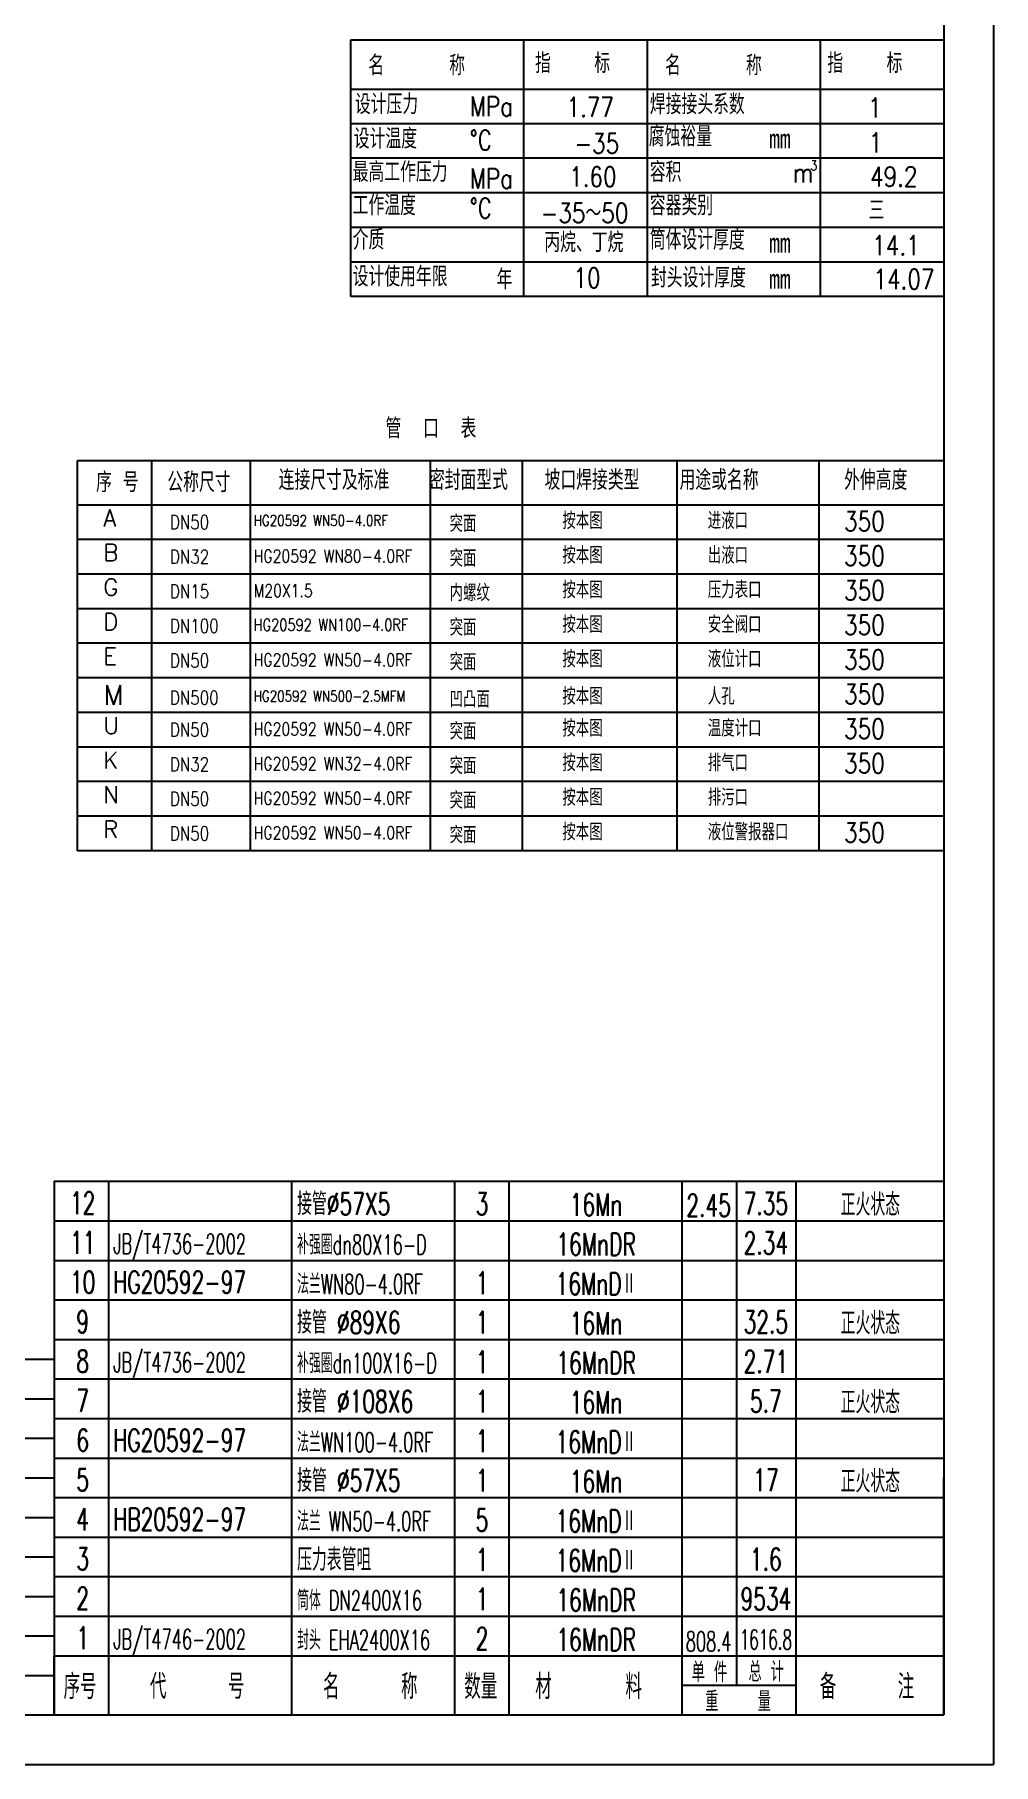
# Model space of a CAD drawing. Header units: millimetres. Extents: x -625 to 20400, y -250 to 14600.
# Drawn here: x 15551 to 20400, y -250 to 8502 of the extents above; entities that cross this region are included whole.
import ezdxf
from ezdxf.enums import TextEntityAlignment as Align

# ---------------------------------------------------------------- set-up
doc = ezdxf.new("R2010")
doc.units = ezdxf.units.MM
doc.header["$LTSCALE"] = 250
for name, color, linetype in [('1轮廓实线层', 7, 'Continuous'), ('2细线层', 4, 'Continuous'), ('6文字层', 3, 'Continuous'), ('7标注层', 4, 'Continuous'), ('LAYER1', 7, 'Continuous'), ('LAYER2', 7, 'Continuous'), ('THK', 7, 'Continuous'), ('图框层', 7, 'Continuous')]:
    doc.layers.add(name, color=color, linetype=linetype)
doc.styles.add('PC_TEXTSTYLE', font='romans.shx', dxfattribs={"width": 0.8, "bigfont": 'hzfs.shx'})
doc.styles.add('PC_TEXTSTYLE1', font='romans.shx', dxfattribs={"bigfont": 'hzfs.shx'})
doc.styles.add('TH_GBDIM', font='romans.shx', dxfattribs={"width": 0.8, "bigfont": 'gbcbig.shx'})

# ---------------------------------------------------------------- blocks, each defined once
blk = doc.blocks.new('PC_MXBTITLERECORD')
at = {"layer": '1轮廓实线层'}
for p, q in [((-180, 0), (-180, 12)), ((0, 0), (0, 12))]:
    blk.add_line(p, q, dxfattribs=at)
at = {"layer": '2细线层'}
for p, q in [((-169, 12), (-169, 0)), ((-132, 12), (-132, 0)), ((-99, 12), (-99, 0)), ((-88, 12), (-88, 0)), ((-53, 12), (-53, 0)), ((-42, 12), (-42, 6)), ((-30, 12), (-30, 0)), ((-30, 6), (-53, 6))]:
    blk.add_line(p, q, dxfattribs=at)
at = {"layer": '6文字层', "style": 'PC_TEXTSTYLE', "width": 0.667}
for s, height, p in [('单 件', 4, (-47.45, 8.84)), ('总 计', 4, (-35.96, 8.94)), ('序号', 5, (-174.77, 6)), ('代     号', 5, (-151.09, 6)), ('名     称', 5, (-116.06, 6)), ('数量', 5, (-93.71, 6)), ('材      料', 5, (-71.89, 6)), ('备     注', 5, (-15.57, 6)), ('重    量', 4, (-41.65, 2.94))]:
    blk.add_text(s, height=height, dxfattribs=at).set_placement(p, align=Align.MIDDLE)
blk = doc.blocks.new('PC_MXB_BLOCK')
at = {"layer": '1轮廓实线层'}
for p, q in [((-180, 8), (-180, 0)), ((0, 8), (0, 0))]:
    blk.add_line(p, q, dxfattribs=at)
at = {"layer": '2细线层'}
for p, q in [((-180, 8), (0, 8)), ((-169, 8), (-169, 0)), ((-132, 8), (-132, 0)), ((-99, 8), (-99, 0)), ((-88, 8), (-88, 0)), ((-53, 8), (-53, 0)), ((-42, 8), (-42, 0)), ((-30, 8), (-30, 0)), ((-180, 0), (0, 0))]:
    blk.add_line(p, q, dxfattribs=at)
at = {"layer": '6文字层', "style": 'PC_TEXTSTYLE'}
for tag, width, p, p2 in [('序号', 0.769182, (-178.38, 1.35), (-170.09, 1.35)), ('代号', 3.14773, (-168.05, 1.35), (-134.11, 1.35)), ('名称', 2.802424, (-130.87, 1.2), (-100.28, 1.2)), ('数量', 0.817449, (-97.88, 1.2), (-89, 1.2)), ('材料', 2.943328, (-86.43, 1.01), (-54.3, 1.01)), ('单重', 0.854038, (-52.21, 0.89), (-43, 0.89)), ('总重', 0.958888, (-41.2, 1.27), (-30.86, 1.27)), ('备注', 2.494074, (-28.61, 1.02), (-1.16, 1.02))]:
    blk.add_attdef(tag, text='', height=4.5, dxfattribs=dict(at, width=width)).set_placement(p, p2, align=Align.FIT)

msp = doc.modelspace()

# ---------------------------------------------------------------- linework, layer by layer
for p, q in [((15650, 1200), (15650, 0)), ((20150, 0), (20150, 1200)), ((15650, 0), (20150, 0))]:
    msp.add_line(p, q)
at = {"layer": '1轮廓实线层'}
for p in [(20150, 14350), (0, 0), (15650, 0)]:
    msp.add_line(p, (20150, 0), dxfattribs=at)
at = {"layer": '2细线层'}
for p in [(20400, 14600), (-625, -250)]:
    msp.add_line(p, (20400, -250), dxfattribs=at)
at = {"layer": '7标注层'}
for p, q in [((18025, 7175.9), (18025, 8475.9)), ((18650, 7175.9), (18650, 8475.9)), ((19525, 7175.9), (19525, 8475.9)), ((17150, 8225.9), (20150, 8225.9)), ((20150, 8050.9), (17150, 8050.9)), ((20150, 7875.9), (17150, 7875.9)), ((20150, 7700.9), (17150, 7700.9)), ((20150, 7525.9), (17150, 7525.9)), ((20150, 7350.9), (17150, 7350.9))]:
    msp.add_line(p, q, dxfattribs=at)
at = {"layer": 'LAYER1'}
for p, q in [((20150, 7175.9), (17150, 7175.9)), ((20150, 5947.1), (15767.8, 5947.1)), ((20150, 5772.1), (15767.8, 5772.1)), ((20150, 5597.1), (15767.8, 5597.1)), ((20150, 5422.1), (15767.8, 5422.1)), ((20150, 5247.1), (15767.8, 5247.1)), ((20150, 5072.1), (15767.8, 5072.1)), ((20150, 4897.1), (15767.8, 4897.1)), ((20150, 4722.1), (15767.8, 4722.1)), ((20150, 4547.1), (15767.8, 4547.1)), ((20150, 4372.1), (15767.8, 4372.1))]:
    msp.add_line(p, q, dxfattribs=at)
at = {"layer": 'LAYER2'}
for p, q in [((17150, 7175.9), (17150, 8475.9)), ((17150, 8475.9), (20150, 8475.9)), ((17150, 8050.9), (17150, 8225.9)), ((15767.8, 6347.1), (20150, 6347.1)), ((15767.8, 4372.1), (15767.8, 6347.1)), ((16142.8, 4372.1), (16142.8, 6347.1)), ((16642.8, 4372.1), (16642.8, 6347.1)), ((17552.7, 4372.1), (17552.7, 6347.1)), ((18017.8, 4372.1), (18017.8, 6347.1)), ((18801, 4372.1), (18801, 6347.1)), ((15767.8, 5947.1), (15767.8, 6122.1)), ((15767.8, 6122.1), (20150, 6122.1))]:
    msp.add_line(p, q, dxfattribs=at)
at = {"layer": 'THK'}
for p, q in [((20150, 6407.3), (20150, 4009)), ((19517.8, 6347.1), (19517.8, 4372.1))]:
    msp.add_line(p, q, dxfattribs=at)

# ---------------------------------------------------------------- block references
at = {"layer": '图框层'}
ref = msp.add_blockref('PC_MXB_BLOCK', (20150, 2500), dxfattribs=dict(at, xscale=25, yscale=25, zscale=25))
ref.add_attrib('材料', '16Mn', dxfattribs={"layer": '6文字层', "height": 112.5, "style": 'PC_TEXTSTYLE', "width": 0.667}).set_placement((18390.8, 2525.3), align=Align.CENTER)
ref.add_attrib('序号', '12', dxfattribs={"layer": '6文字层', "height": 112.5, "style": 'PC_TEXTSTYLE', "width": 0.667}).set_placement((15794.1, 2533.7), align=Align.CENTER)
ref.add_attrib('名称', '接管%%C57X5', (16878.3, 2529.9), dxfattribs={"layer": '6文字层', "height": 112.5, "style": 'PC_TEXTSTYLE', "width": 0.667})
ref.add_attrib('数量', '3', dxfattribs={"layer": '6文字层', "height": 112.5, "style": 'PC_TEXTSTYLE', "width": 0.667}).set_placement((17814, 2529.9), align=Align.CENTER)
ref.add_attrib('备注', '正火状态', dxfattribs={"layer": '6文字层', "height": 112.5, "style": 'PC_TEXTSTYLE', "width": 0.667}).set_placement((19777.9, 2525.6), align=Align.CENTER)
ref.add_attrib('单重', '2.45', dxfattribs={"layer": '6文字层', "height": 112.5, "style": 'PC_TEXTSTYLE', "width": 0.667}).set_placement((18959.9, 2522.2), align=Align.CENTER)
ref.add_attrib('总重', '7.35', dxfattribs={"layer": '6文字层', "height": 112.5, "style": 'PC_TEXTSTYLE', "width": 0.667}).set_placement((19249.4, 2531.6), align=Align.CENTER)
ref = msp.add_blockref('PC_MXB_BLOCK', (20150, 2300), dxfattribs=dict(at, xscale=25, yscale=25, zscale=25))
ref.add_attrib('材料', '16MnDR', dxfattribs={"layer": '6文字层', "height": 112.5, "style": 'PC_TEXTSTYLE', "width": 0.667}).set_placement((18390.8, 2325.3), align=Align.CENTER)
ref.add_attrib('代号', 'JB/T4736-2002', (15948.8, 2333.7), dxfattribs={"layer": '6文字层', "height": 100, "style": 'PC_TEXTSTYLE', "width": 0.6})
ref.add_attrib('序号', '11', dxfattribs={"layer": '6文字层', "height": 112.5, "style": 'PC_TEXTSTYLE', "width": 0.667}).set_placement((15794.1, 2333.7), align=Align.CENTER)
ref.add_attrib('名称', '补强圈dn80X16-D', (16878.3, 2329.9), dxfattribs={"layer": '6文字层', "height": 100, "style": 'PC_TEXTSTYLE', "width": 0.6})
ref.add_attrib('总重', '2.34', dxfattribs={"layer": '6文字层', "height": 112.5, "style": 'PC_TEXTSTYLE', "width": 0.667}).set_placement((19249.4, 2331.6), align=Align.CENTER)
ref = msp.add_blockref('PC_MXB_BLOCK', (20150, 2100), dxfattribs=dict(at, xscale=25, yscale=25, zscale=25))
ref.add_attrib('材料', '16MnDⅡ', dxfattribs={"layer": '6文字层', "height": 112.5, "style": 'PC_TEXTSTYLE', "width": 0.667}).set_placement((18390.8, 2125.3), align=Align.CENTER)
ref.add_attrib('代号', 'HG20592-97', (15948.8, 2133.7), dxfattribs={"layer": '6文字层', "height": 112.5, "style": 'PC_TEXTSTYLE', "width": 0.667})
ref.add_attrib('序号', '10', dxfattribs={"layer": '6文字层', "height": 112.5, "style": 'PC_TEXTSTYLE', "width": 0.667}).set_placement((15794.1, 2133.7), align=Align.CENTER)
ref.add_attrib('名称', '法兰WN80-4.0RF', (16878.3, 2129.9), dxfattribs={"layer": '6文字层', "height": 100, "style": 'PC_TEXTSTYLE', "width": 0.6})
ref.add_attrib('数量', '1', dxfattribs={"layer": '6文字层', "height": 112.5, "style": 'PC_TEXTSTYLE', "width": 0.667}).set_placement((17814, 2129.9), align=Align.CENTER)
ref = msp.add_blockref('PC_MXB_BLOCK', (20150, 1900), dxfattribs=dict(at, xscale=25, yscale=25, zscale=25))
ref.add_attrib('材料', '16Mn', dxfattribs={"layer": '6文字层', "height": 112.5, "style": 'PC_TEXTSTYLE', "width": 0.667}).set_placement((18390.8, 1925.3), align=Align.CENTER)
ref.add_attrib('序号', '9', dxfattribs={"layer": '6文字层', "height": 112.5, "style": 'PC_TEXTSTYLE', "width": 0.667}).set_placement((15794.1, 1933.7), align=Align.CENTER)
ref.add_attrib('名称', '接管 %%C89X6', (16878.3, 1929.9), dxfattribs={"layer": '6文字层', "height": 112.5, "style": 'PC_TEXTSTYLE', "width": 0.667})
ref.add_attrib('数量', '1', dxfattribs={"layer": '6文字层', "height": 112.5, "style": 'PC_TEXTSTYLE', "width": 0.667}).set_placement((17814, 1929.9), align=Align.CENTER)
ref.add_attrib('备注', '正火状态', dxfattribs={"layer": '6文字层', "height": 112.5, "style": 'PC_TEXTSTYLE', "width": 0.667}).set_placement((19777.9, 1925.6), align=Align.CENTER)
ref.add_attrib('总重', '32.5', dxfattribs={"layer": '6文字层', "height": 112.5, "style": 'PC_TEXTSTYLE', "width": 0.667}).set_placement((19249.4, 1931.6), align=Align.CENTER)
ref = msp.add_blockref('PC_MXB_BLOCK', (20150, 1700), dxfattribs=dict(at, xscale=25, yscale=25, zscale=25))
ref.add_attrib('材料', '16MnDR', dxfattribs={"layer": '6文字层', "height": 112.5, "style": 'PC_TEXTSTYLE', "width": 0.667}).set_placement((18390.8, 1725.3), align=Align.CENTER)
ref.add_attrib('代号', 'JB/T4736-2002', (15948.8, 1733.7), dxfattribs={"layer": '6文字层', "height": 100, "style": 'PC_TEXTSTYLE', "width": 0.6})
ref.add_attrib('序号', '8', dxfattribs={"layer": '6文字层', "height": 112.5, "style": 'PC_TEXTSTYLE', "width": 0.667}).set_placement((15794.1, 1733.7), align=Align.CENTER)
ref.add_attrib('名称', '补强圈dn100X16-D', (16878.3, 1729.9), dxfattribs={"layer": '6文字层', "height": 100, "style": 'PC_TEXTSTYLE', "width": 0.6})
ref.add_attrib('数量', '1', dxfattribs={"layer": '6文字层', "height": 112.5, "style": 'PC_TEXTSTYLE', "width": 0.667}).set_placement((17814, 1729.9), align=Align.CENTER)
ref.add_attrib('总重', '2.71', dxfattribs={"layer": '6文字层', "height": 112.5, "style": 'PC_TEXTSTYLE', "width": 0.667}).set_placement((19249.4, 1731.6), align=Align.CENTER)
ref = msp.add_blockref('PC_MXB_BLOCK', (15650, 1600), dxfattribs=dict(at, xscale=25, yscale=25, zscale=25))
ref.add_attrib('材料', '16Mn', dxfattribs={"layer": '6文字层', "height": 112.5, "style": 'PC_TEXTSTYLE', "width": 0.667}).set_placement((13890.8, 1625.3), align=Align.CENTER)
ref.add_attrib('序号', '21', dxfattribs={"layer": '6文字层', "height": 112.5, "style": 'PC_TEXTSTYLE', "width": 0.667}).set_placement((11294.1, 1633.7), align=Align.CENTER)
ref.add_attrib('名称', '接管%%C57X5', (12378.3, 1629.9), dxfattribs={"layer": '6文字层', "height": 112.5, "style": 'PC_TEXTSTYLE', "width": 0.667})
ref.add_attrib('数量', '1', dxfattribs={"layer": '6文字层', "height": 112.5, "style": 'PC_TEXTSTYLE', "width": 0.667}).set_placement((13314, 1629.9), align=Align.CENTER)
ref.add_attrib('备注', '正火状态', dxfattribs={"layer": '6文字层', "height": 112.5, "style": 'PC_TEXTSTYLE', "width": 0.667}).set_placement((15277.9, 1625.6), align=Align.CENTER)
ref.add_attrib('总重', '5.8', dxfattribs={"layer": '6文字层', "height": 112.5, "style": 'PC_TEXTSTYLE', "width": 0.667}).set_placement((14749.4, 1631.6), align=Align.CENTER)
ref = msp.add_blockref('PC_MXB_BLOCK', (20150, 1500), dxfattribs=dict(at, xscale=25, yscale=25, zscale=25))
ref.add_attrib('材料', '16Mn', dxfattribs={"layer": '6文字层', "height": 112.5, "style": 'PC_TEXTSTYLE', "width": 0.667}).set_placement((18390.8, 1525.3), align=Align.CENTER)
ref.add_attrib('序号', '7', dxfattribs={"layer": '6文字层', "height": 112.5, "style": 'PC_TEXTSTYLE', "width": 0.667}).set_placement((15794.1, 1533.7), align=Align.CENTER)
ref.add_attrib('名称', '接管 %%c108X6', (16878.3, 1529.9), dxfattribs={"layer": '6文字层', "height": 112.5, "style": 'PC_TEXTSTYLE', "width": 0.667})
ref.add_attrib('数量', '1', dxfattribs={"layer": '6文字层', "height": 112.5, "style": 'PC_TEXTSTYLE', "width": 0.667}).set_placement((17814, 1529.9), align=Align.CENTER)
ref.add_attrib('备注', '正火状态', dxfattribs={"layer": '6文字层', "height": 112.5, "style": 'PC_TEXTSTYLE', "width": 0.667}).set_placement((19777.9, 1525.6), align=Align.CENTER)
ref.add_attrib('总重', '5.7', dxfattribs={"layer": '6文字层', "height": 112.5, "style": 'PC_TEXTSTYLE', "width": 0.667}).set_placement((19249.4, 1531.6), align=Align.CENTER)
ref = msp.add_blockref('PC_MXB_BLOCK', (15650, 1400), dxfattribs=dict(at, xscale=25, yscale=25, zscale=25))
ref.add_attrib('材料', 'Q235-A', dxfattribs={"layer": '6文字层', "height": 112.5, "style": 'PC_TEXTSTYLE', "width": 0.667}).set_placement((13890.8, 1425.3), align=Align.CENTER)
ref.add_attrib('序号', '20', dxfattribs={"layer": '6文字层', "height": 112.5, "style": 'PC_TEXTSTYLE', "width": 0.667}).set_placement((11294.1, 1433.7), align=Align.CENTER)
ref.add_attrib('名称', '固定角钢\u300040X4', (12378.3, 1429.9), dxfattribs={"layer": '6文字层', "height": 112.5, "style": 'PC_TEXTSTYLE', "width": 0.667})
ref.add_attrib('数量', '2', dxfattribs={"layer": '6文字层', "height": 112.5, "style": 'PC_TEXTSTYLE', "width": 0.667}).set_placement((13314, 1429.9), align=Align.CENTER)
ref.add_attrib('单重', '0.5', dxfattribs={"layer": '6文字层', "height": 112.5, "style": 'PC_TEXTSTYLE', "width": 0.667}).set_placement((14459.9, 1422.2), align=Align.CENTER)
ref.add_attrib('总重', '1', dxfattribs={"layer": '6文字层', "height": 112.5, "style": 'PC_TEXTSTYLE', "width": 0.667}).set_placement((14749.4, 1431.6), align=Align.CENTER)
ref = msp.add_blockref('PC_MXB_BLOCK', (20150, 1300), dxfattribs=dict(at, xscale=25, yscale=25, zscale=25))
ref.add_attrib('材料', '16MnDⅡ', dxfattribs={"layer": '6文字层', "height": 112.5, "style": 'PC_TEXTSTYLE', "width": 0.667}).set_placement((18390.8, 1325.3), align=Align.CENTER)
ref.add_attrib('代号', 'HG20592-97', (15948.8, 1333.7), dxfattribs={"layer": '6文字层', "height": 112.5, "style": 'PC_TEXTSTYLE', "width": 0.667})
ref.add_attrib('序号', '6', dxfattribs={"layer": '6文字层', "height": 112.5, "style": 'PC_TEXTSTYLE', "width": 0.667}).set_placement((15794.1, 1333.7), align=Align.CENTER)
ref.add_attrib('名称', '法兰WN100-4.0RF', (16878.3, 1329.9), dxfattribs={"layer": '6文字层', "height": 100, "style": 'PC_TEXTSTYLE', "width": 0.6})
ref.add_attrib('数量', '1', dxfattribs={"layer": '6文字层', "height": 112.5, "style": 'PC_TEXTSTYLE', "width": 0.667}).set_placement((17814, 1329.9), align=Align.CENTER)
ref = msp.add_blockref('PC_MXB_BLOCK', (15650, 1200), dxfattribs=dict(at, xscale=25, yscale=25, zscale=25))
ref.add_attrib('材料', 'Q235-A', dxfattribs={"layer": '6文字层', "height": 112.5, "style": 'PC_TEXTSTYLE', "width": 0.667}).set_placement((13890.8, 1225.3), align=Align.CENTER)
ref.add_attrib('序号', '19-0', dxfattribs={"layer": '6文字层', "height": 112.5, "style": 'PC_TEXTSTYLE', "width": 0.466299}).set_placement((11190.5, 1233.7), (11397.8, 1233.7), align=Align.FIT)
ref.add_attrib('名称', '梯子Dg16%%D', (12378.3, 1229.9), dxfattribs={"layer": '6文字层', "height": 112.5, "style": 'PC_TEXTSTYLE', "width": 0.667})
ref.add_attrib('数量', '1', dxfattribs={"layer": '6文字层', "height": 112.5, "style": 'PC_TEXTSTYLE', "width": 0.667}).set_placement((13314, 1229.9), align=Align.CENTER)
ref.add_attrib('总重', '32', dxfattribs={"layer": '6文字层', "height": 112.5, "style": 'PC_TEXTSTYLE', "width": 0.667}).set_placement((14749.4, 1231.6), align=Align.CENTER)
ref = msp.add_blockref('PC_MXB_BLOCK', (20150, 1100), dxfattribs=dict(at, xscale=25, yscale=25, zscale=25))
ref.add_attrib('材料', '16Mn', dxfattribs={"layer": '6文字层', "height": 112.5, "style": 'PC_TEXTSTYLE', "width": 0.667}).set_placement((18390.8, 1125.3), align=Align.CENTER)
ref.add_attrib('序号', '5', dxfattribs={"layer": '6文字层', "height": 112.5, "style": 'PC_TEXTSTYLE', "width": 0.667}).set_placement((15794.1, 1133.7), align=Align.CENTER)
ref.add_attrib('名称', '接管 %%C57X5', (16878.3, 1129.9), dxfattribs={"layer": '6文字层', "height": 112.5, "style": 'PC_TEXTSTYLE', "width": 0.667})
ref.add_attrib('数量', '1', dxfattribs={"layer": '6文字层', "height": 112.5, "style": 'PC_TEXTSTYLE', "width": 0.667}).set_placement((17814, 1129.9), align=Align.CENTER)
ref.add_attrib('备注', '正火状态', dxfattribs={"layer": '6文字层', "height": 112.5, "style": 'PC_TEXTSTYLE', "width": 0.667}).set_placement((19777.9, 1125.6), align=Align.CENTER)
ref.add_attrib('总重', '17', dxfattribs={"layer": '6文字层', "height": 112.5, "style": 'PC_TEXTSTYLE', "width": 0.667}).set_placement((19249.4, 1131.6), align=Align.CENTER)
ref = msp.add_blockref('PC_MXB_BLOCK', (15650, 1000), dxfattribs=dict(at, xscale=25, yscale=25, zscale=25))
ref.add_attrib('材料', '组合件', dxfattribs={"layer": '6文字层', "height": 112.5, "style": 'PC_TEXTSTYLE', "width": 0.667}).set_placement((13890.8, 1025.3), align=Align.CENTER)
ref.add_attrib('代号', 'JB/T4712-92', (11448.8, 1033.7), dxfattribs={"layer": '6文字层', "height": 112.5, "style": 'PC_TEXTSTYLE', "width": 0.667})
ref.add_attrib('序号', '18-0', dxfattribs={"layer": '6文字层', "height": 112.5, "style": 'PC_TEXTSTYLE', "width": 0.466299}).set_placement((11190.5, 1033.7), (11397.8, 1033.7), align=Align.FIT)
ref.add_attrib('名称', '鞍座BⅡ2400-F/S', (12378.3, 1029.9), dxfattribs={"layer": '6文字层', "height": 100, "style": 'PC_TEXTSTYLE', "width": 0.6})
ref.add_attrib('数量', '各1', dxfattribs={"layer": '6文字层', "height": 112.5, "style": 'PC_TEXTSTYLE', "width": 0.667}).set_placement((13314, 1029.9), align=Align.CENTER)
ref.add_attrib('备注', 'h=450', dxfattribs={"layer": '6文字层', "height": 112.5, "style": 'PC_TEXTSTYLE', "width": 0.667}).set_placement((15277.9, 1025.6), align=Align.CENTER)
ref.add_attrib('单重', '495', dxfattribs={"layer": '6文字层', "height": 112.5, "style": 'PC_TEXTSTYLE', "width": 0.667}).set_placement((14459.9, 1022.2), align=Align.CENTER)
ref.add_attrib('总重', '990', dxfattribs={"layer": '6文字层', "height": 112.5, "style": 'PC_TEXTSTYLE', "width": 0.667}).set_placement((14749.4, 1031.6), align=Align.CENTER)
ref = msp.add_blockref('PC_MXB_BLOCK', (20150, 900), dxfattribs=dict(at, xscale=25, yscale=25, zscale=25))
ref.add_attrib('材料', '16MnDⅡ', dxfattribs={"layer": '6文字层', "height": 112.5, "style": 'PC_TEXTSTYLE', "width": 0.667}).set_placement((18390.8, 925.3), align=Align.CENTER)
ref.add_attrib('代号', 'HB20592-97', (15948.8, 933.7), dxfattribs={"layer": '6文字层', "height": 112.5, "style": 'PC_TEXTSTYLE', "width": 0.667})
ref.add_attrib('序号', '4', dxfattribs={"layer": '6文字层', "height": 112.5, "style": 'PC_TEXTSTYLE', "width": 0.667}).set_placement((15794.1, 933.7), align=Align.CENTER)
ref.add_attrib('名称', '法兰 WN50-4.0RF', (16878.3, 929.9), dxfattribs={"layer": '6文字层', "height": 100, "style": 'PC_TEXTSTYLE', "width": 0.6})
ref.add_attrib('数量', '5', dxfattribs={"layer": '6文字层', "height": 112.5, "style": 'PC_TEXTSTYLE', "width": 0.667}).set_placement((17814, 929.9), align=Align.CENTER)
ref = msp.add_blockref('PC_MXB_BLOCK', (15650, 800), dxfattribs=dict(at, xscale=25, yscale=25, zscale=25))
ref.add_attrib('材料', '16MnDR', dxfattribs={"layer": '6文字层', "height": 112.5, "style": 'PC_TEXTSTYLE', "width": 0.667}).set_placement((13890.8, 825.3), align=Align.CENTER)
ref.add_attrib('序号', '17', dxfattribs={"layer": '6文字层', "height": 112.5, "style": 'PC_TEXTSTYLE', "width": 0.667}).set_placement((11294.1, 833.7), align=Align.CENTER)
ref.add_attrib('名称', '加强圈-100X16', (12378.3, 829.9), dxfattribs={"layer": '6文字层', "height": 112.5, "style": 'PC_TEXTSTYLE', "width": 0.667})
ref.add_attrib('数量', '2', dxfattribs={"layer": '6文字层', "height": 112.5, "style": 'PC_TEXTSTYLE', "width": 0.667}).set_placement((13314, 829.9), align=Align.CENTER)
ref.add_attrib('单重', '92', dxfattribs={"layer": '6文字层', "height": 112.5, "style": 'PC_TEXTSTYLE', "width": 0.667}).set_placement((14459.9, 822.2), align=Align.CENTER)
ref.add_attrib('总重', '184', dxfattribs={"layer": '6文字层', "height": 112.5, "style": 'PC_TEXTSTYLE', "width": 0.667}).set_placement((14749.4, 831.6), align=Align.CENTER)
ref = msp.add_blockref('PC_MXB_BLOCK', (20150, 700), dxfattribs=dict(at, xscale=25, yscale=25, zscale=25))
ref.add_attrib('材料', '16MnDⅡ', dxfattribs={"layer": '6文字层', "height": 112.5, "style": 'PC_TEXTSTYLE', "width": 0.667}).set_placement((18390.8, 725.3), align=Align.CENTER)
ref.add_attrib('序号', '3', dxfattribs={"layer": '6文字层', "height": 112.5, "style": 'PC_TEXTSTYLE', "width": 0.667}).set_placement((15794.1, 733.7), align=Align.CENTER)
ref.add_attrib('名称', '压力表管咀', (16878.3, 729.9), dxfattribs={"layer": '6文字层', "height": 112.5, "style": 'PC_TEXTSTYLE', "width": 0.667})
ref.add_attrib('数量', '1', dxfattribs={"layer": '6文字层', "height": 112.5, "style": 'PC_TEXTSTYLE', "width": 0.667}).set_placement((17814, 729.9), align=Align.CENTER)
ref.add_attrib('总重', '1.6', dxfattribs={"layer": '6文字层', "height": 112.5, "style": 'PC_TEXTSTYLE', "width": 0.667}).set_placement((19249.4, 731.6), align=Align.CENTER)
ref = msp.add_blockref('PC_MXB_BLOCK', (15650, 600), dxfattribs=dict(at, xscale=25, yscale=25, zscale=25))
ref.add_attrib('材料', '16MnDⅡ', dxfattribs={"layer": '6文字层', "height": 112.5, "style": 'PC_TEXTSTYLE', "width": 0.667}).set_placement((13890.8, 625.3), align=Align.CENTER)
ref.add_attrib('代号', 'HG20592-97', (11448.8, 633.7), dxfattribs={"layer": '6文字层', "height": 112.5, "style": 'PC_TEXTSTYLE', "width": 0.667})
ref.add_attrib('序号', '16', dxfattribs={"layer": '6文字层', "height": 112.5, "style": 'PC_TEXTSTYLE', "width": 0.667}).set_placement((11294.1, 633.7), align=Align.CENTER)
ref.add_attrib('名称', '法兰WN32-4.0RF', (12378.3, 629.9), dxfattribs={"layer": '6文字层', "height": 100, "style": 'PC_TEXTSTYLE', "width": 0.6})
ref.add_attrib('数量', '1', dxfattribs={"layer": '6文字层', "height": 112.5, "style": 'PC_TEXTSTYLE', "width": 0.667}).set_placement((13314, 629.9), align=Align.CENTER)
ref = msp.add_blockref('PC_MXB_BLOCK', (20150, 500), dxfattribs=dict(at, xscale=25, yscale=25, zscale=25))
ref.add_attrib('材料', '16MnDR', dxfattribs={"layer": '6文字层', "height": 112.5, "style": 'PC_TEXTSTYLE', "width": 0.667}).set_placement((18390.8, 525.3), align=Align.CENTER)
ref.add_attrib('序号', '2', dxfattribs={"layer": '6文字层', "height": 112.5, "style": 'PC_TEXTSTYLE', "width": 0.667}).set_placement((15794.1, 533.7), align=Align.CENTER)
ref.add_attrib('名称', '筒体 DN2400X16', (16878.3, 529.9), dxfattribs={"layer": '6文字层', "height": 100, "style": 'PC_TEXTSTYLE', "width": 0.6})
ref.add_attrib('数量', '1', dxfattribs={"layer": '6文字层', "height": 112.5, "style": 'PC_TEXTSTYLE', "width": 0.667}).set_placement((17814, 529.9), align=Align.CENTER)
ref.add_attrib('总重', '9534', dxfattribs={"layer": '6文字层', "height": 112.5, "style": 'PC_TEXTSTYLE', "width": 0.667}).set_placement((19249.4, 531.6), align=Align.CENTER)
ref = msp.add_blockref('PC_MXB_BLOCK', (15650, 400), dxfattribs=dict(at, xscale=25, yscale=25, zscale=25))
ref.add_attrib('材料', '16Mn', dxfattribs={"layer": '6文字层', "height": 112.5, "style": 'PC_TEXTSTYLE', "width": 0.667}).set_placement((13890.8, 425.3), align=Align.CENTER)
ref.add_attrib('序号', '15', dxfattribs={"layer": '6文字层', "height": 112.5, "style": 'PC_TEXTSTYLE', "width": 0.667}).set_placement((11294.1, 433.7), align=Align.CENTER)
ref.add_attrib('名称', '接管 %%C38X4', (12378.3, 429.9), dxfattribs={"layer": '6文字层', "height": 112.5, "style": 'PC_TEXTSTYLE', "width": 0.667})
ref.add_attrib('数量', '1', dxfattribs={"layer": '6文字层', "height": 112.5, "style": 'PC_TEXTSTYLE', "width": 0.667}).set_placement((13314, 429.9), align=Align.CENTER)
ref.add_attrib('备注', '正火状态', dxfattribs={"layer": '6文字层', "height": 112.5, "style": 'PC_TEXTSTYLE', "width": 0.667}).set_placement((15277.9, 425.6), align=Align.CENTER)
ref = msp.add_blockref('PC_MXB_BLOCK', (20150, 300), dxfattribs=dict(at, xscale=25, yscale=25, zscale=25))
ref.add_attrib('材料', '16MnDR', dxfattribs={"layer": '6文字层', "height": 112.5, "style": 'PC_TEXTSTYLE', "width": 0.667}).set_placement((18390.8, 325.3), align=Align.CENTER)
ref.add_attrib('代号', 'JB/T4746-2002', (15948.8, 333.7), dxfattribs={"layer": '6文字层', "height": 100, "style": 'PC_TEXTSTYLE', "width": 0.6})
ref.add_attrib('序号', '1', dxfattribs={"layer": '6文字层', "height": 112.5, "style": 'PC_TEXTSTYLE', "width": 0.667}).set_placement((15794.1, 333.7), align=Align.CENTER)
ref.add_attrib('名称', '封头 EHA2400X16', (16878.3, 329.9), dxfattribs={"layer": '6文字层', "height": 100, "style": 'PC_TEXTSTYLE', "width": 0.6})
ref.add_attrib('数量', '2', dxfattribs={"layer": '6文字层', "height": 112.5, "style": 'PC_TEXTSTYLE', "width": 0.667}).set_placement((17814, 329.9), align=Align.CENTER)
ref.add_attrib('单重', '808.4', dxfattribs={"layer": '6文字层', "height": 100, "style": 'PC_TEXTSTYLE', "width": 0.6}).set_placement((18959.9, 322.2), align=Align.CENTER)
ref.add_attrib('总重', '1616.8', dxfattribs={"layer": '6文字层', "height": 100, "style": 'PC_TEXTSTYLE', "width": 0.56}).set_placement((19249.4, 331.6), align=Align.CENTER)
ref = msp.add_blockref('PC_MXB_BLOCK', (15650, 200), dxfattribs=dict(at, xscale=25, yscale=25, zscale=25))
ref.add_attrib('材料', '组合件', dxfattribs={"layer": '6文字层', "height": 112.5, "style": 'PC_TEXTSTYLE', "width": 0.667}).set_placement((13890.8, 225.3), align=Align.CENTER)
ref.add_attrib('代号', 'HG/T21524-2005', (11448.8, 233.7), dxfattribs={"layer": '6文字层', "height": 100, "style": 'PC_TEXTSTYLE', "width": 0.6})
ref.add_attrib('序号', '14-0', dxfattribs={"layer": '6文字层', "height": 112.5, "style": 'PC_TEXTSTYLE', "width": 0.466299}).set_placement((11190.5, 233.7), (11397.8, 233.7), align=Align.FIT)
ref.add_attrib('名称', '人孔MFMⅤ（A·G）500-2.5', (12378.3, 229.9), dxfattribs={"layer": '6文字层', "height": 85, "style": 'PC_TEXTSTYLE', "width": 0.5})
ref.add_attrib('数量', '1', dxfattribs={"layer": '6文字层', "height": 112.5, "style": 'PC_TEXTSTYLE', "width": 0.667}).set_placement((13314, 229.9), align=Align.CENTER)
ref.add_attrib('总重', '320', dxfattribs={"layer": '6文字层', "height": 112.5, "style": 'PC_TEXTSTYLE', "width": 0.667}).set_placement((14749.4, 231.6), align=Align.CENTER)
at = {"layer": '图框层', "xscale": 25, "yscale": 25, "zscale": 25}
msp.add_blockref('PC_MXBTITLERECORD', (20150, 0), dxfattribs=at)
at = {"layer": '图框层'}
ref = msp.add_blockref('PC_MXB_BLOCK', (15650, 0), dxfattribs=dict(at, xscale=25, yscale=25, zscale=25))
ref.add_attrib('材料', '16MnDR', dxfattribs={"layer": '6文字层', "height": 112.5, "style": 'PC_TEXTSTYLE', "width": 0.667}).set_placement((13890.8, 25.3), align=Align.CENTER)
ref.add_attrib('代号', 'JB/T4736-2002', (11448.8, 33.7), dxfattribs={"layer": '6文字层', "height": 100, "style": 'PC_TEXTSTYLE', "width": 0.667})
ref.add_attrib('序号', '13', dxfattribs={"layer": '6文字层', "height": 112.5, "style": 'PC_TEXTSTYLE', "width": 0.667}).set_placement((11294.1, 33.7), align=Align.CENTER)
ref.add_attrib('名称', '补强圈dn500X16-D', (12378.3, 29.9), dxfattribs={"layer": '6文字层', "height": 100, "style": 'PC_TEXTSTYLE', "width": 0.6})
ref.add_attrib('数量', '1', dxfattribs={"layer": '6文字层', "height": 112.5, "style": 'PC_TEXTSTYLE', "width": 0.667}).set_placement((13314, 29.9), align=Align.CENTER)
ref.add_attrib('总重', '41.5', dxfattribs={"layer": '6文字层', "height": 112.5, "style": 'PC_TEXTSTYLE', "width": 0.667}).set_placement((14749.4, 31.6), align=Align.CENTER)

# ---------------------------------------------------------------- texts
at = {"layer": '1轮廓实线层', "attachment_point": 1}
for s, insert, char_height, width, style in [('{\\C3;A}', (15898.1, 6098.7), 85, 98.889, 'PC_TEXTSTYLE1'), ('{\\C3;DN50}', (16234.6, 6070), 70, 70, 'PC_TEXTSTYLE'), ('{\\C3;突面}', (17649.4, 6070), 85, 332.569, 'PC_TEXTSTYLE'), ('{\\C3;按本图}', (18219.9, 6085), 85, 332.569, 'PC_TEXTSTYLE'), ('{\\C3;进液口}', (18955.4, 6085), 85, 332.569, 'PC_TEXTSTYLE'), ('{\\C3;B}', (15898.1, 5923.7), 85, 98.889, 'PC_TEXTSTYLE1'), ('{\\C3;DN32}', (16234.6, 5895), 70, 70, 'PC_TEXTSTYLE'), ('{\\C3;突面}', (17649.4, 5895), 85, 332.569, 'PC_TEXTSTYLE'), ('{\\C3;按本图}', (18219.9, 5910), 85, 332.569, 'PC_TEXTSTYLE'), ('{\\C3;出液口}', (18955.4, 5910), 85, 332.569, 'PC_TEXTSTYLE'), ('{\\C3;G}', (15898.1, 5748.7), 85, 98.889, 'PC_TEXTSTYLE1'), ('{\\C3;DN15}', (16234.6, 5720), 70, 70, 'PC_TEXTSTYLE'), ('{\\C3;内螺纹}', (17649.4, 5720), 85, 332.569, 'PC_TEXTSTYLE'), ('{\\C3;按本图}', (18219.9, 5735), 85, 332.569, 'PC_TEXTSTYLE'), ('{\\C3;压力表口}', (18955.4, 5735), 85, 332.569, 'PC_TEXTSTYLE'), ('{\\C3;D}', (15898.1, 5573.7), 85, 98.889, 'PC_TEXTSTYLE1'), ('{\\C3;DN100}', (16234.6, 5545), 70, 70, 'PC_TEXTSTYLE'), ('{\\C3;突面}', (17649.4, 5545), 85, 332.569, 'PC_TEXTSTYLE'), ('{\\C3;按本图}', (18219.9, 5560), 85, 332.569, 'PC_TEXTSTYLE'), ('{\\C3;安全阀口}', (18955.4, 5560), 85, 332.569, 'PC_TEXTSTYLE'), ('{\\C3;E}', (15898.1, 5398.7), 85, 98.889, 'PC_TEXTSTYLE1'), ('{\\C3;DN50}', (16234.6, 5370), 70, 70, 'PC_TEXTSTYLE'), ('{\\C3;突面}', (17649.4, 5370), 85, 332.569, 'PC_TEXTSTYLE'), ('{\\C3;按本图}', (18219.9, 5385), 85, 332.569, 'PC_TEXTSTYLE'), ('{\\C3;液位计口}', (18955.4, 5385), 85, 332.569, 'PC_TEXTSTYLE'), ('{\\C3;M}', (15898.1, 5210.4), 100, 98.889, 'PC_TEXTSTYLE1'), ('{\\C3;DN500}', (16234.6, 5181.7), 70, 70, 'PC_TEXTSTYLE'), ('{\\C3;凹凸面}', (17649.4, 5181.7), 85, 332.569, 'PC_TEXTSTYLE'), ('{\\C3;按本图}', (18219.9, 5196.7), 85, 332.569, 'PC_TEXTSTYLE'), ('{\\C3;人孔}', (18955.4, 5196.7), 85, 332.569, 'PC_TEXTSTYLE'), ('{\\C3;U}', (15898.1, 5048.7), 85, 98.889, 'PC_TEXTSTYLE1'), ('{\\C3;DN50}', (16234.6, 5020), 70, 70, 'PC_TEXTSTYLE'), ('{\\C3;突面}', (17649.4, 5020), 85, 332.569, 'PC_TEXTSTYLE'), ('{\\C3;按本图}', (18219.9, 5035), 85, 332.569, 'PC_TEXTSTYLE'), ('{\\C3;温度计口}', (18955.4, 5035), 85, 390.077, 'PC_TEXTSTYLE'), ('{\\C3;K}', (15898.1, 4873.7), 85, 98.889, 'PC_TEXTSTYLE1'), ('{\\C3;DN32}', (16234.6, 4845), 70, 70, 'PC_TEXTSTYLE'), ('{\\C3;突面}', (17649.4, 4845), 85, 332.569, 'PC_TEXTSTYLE'), ('{\\C3;按本图}', (18219.9, 4860), 85, 332.569, 'PC_TEXTSTYLE'), ('{\\C3;排气口}', (18955.4, 4860), 85, 390.077, 'PC_TEXTSTYLE'), ('{\\C3;N}', (15898.1, 4698.7), 85, 98.889, 'PC_TEXTSTYLE1'), ('{\\C3;DN50}', (16234.6, 4670), 70, 70, 'PC_TEXTSTYLE'), ('{\\C3;突面}', (17649.4, 4670), 85, 332.569, 'PC_TEXTSTYLE'), ('{\\C3;按本图}', (18219.9, 4685), 85, 332.569, 'PC_TEXTSTYLE'), ('{\\C3;排污口}', (18955.4, 4685), 85, 390.077, 'PC_TEXTSTYLE'), ('{\\C3;R}', (15898.1, 4523.7), 85, 98.889, 'PC_TEXTSTYLE1'), ('{\\C3;DN50}', (16234.6, 4495), 70, 70, 'PC_TEXTSTYLE'), ('{\\C3;突面}', (17649.4, 4495), 85, 332.569, 'PC_TEXTSTYLE'), ('{\\C3;按本图}', (18219.9, 4510), 85, 332.569, 'PC_TEXTSTYLE'), ('{\\C3;液位警报器口}', (18955.4, 4510), 85, 485.881, 'PC_TEXTSTYLE')]:
    msp.add_mtext(s, dxfattribs=dict(at, insert=insert, char_height=char_height, width=width, style=style))
at = {"layer": '6文字层', "attachment_point": 1}
for s, insert, char_height, width, style in [('名      称', (17238.6, 8395.9), 100, 4136.652, 'PC_TEXTSTYLE'), ('指    标', (18081.9, 8407.2), 100, 4136.652, 'PC_TEXTSTYLE'), ('名      称', (18739.4, 8395.9), 100, 4136.652, 'PC_TEXTSTYLE'), ('指    标', (19560.3, 8407.2), 100, 4136.652, 'PC_TEXTSTYLE'), ('设计压力', (17170.6, 8199.2), 100, 4136.652, 'PC_TEXTSTYLE'), ('焊接接头系数', (18662.3, 8198.7), 100, 4136.652, 'PC_TEXTSTYLE'), ('设计温度', (17165, 8025), 100, 4136.652, 'PC_TEXTSTYLE'), ('腐蚀裕量', (18656.7, 8035.7), 100, 4136.652, 'PC_TEXTSTYLE'), ('最高工作压力', (17159.4, 7856.4), 100, 4136.652, 'PC_TEXTSTYLE'), ('容积', (18662.3, 7855.8), 100, 4136.652, 'PC_TEXTSTYLE'), ('工作温度', (17159.4, 7687.7), 100, 4136.652, 'PC_TEXTSTYLE'), ('容器类别', (18662.3, 7687.2), 100, 4136.652, 'PC_TEXTSTYLE'), ('介质', (17159.4, 7513.5), 100, 4136.652, 'PC_TEXTSTYLE'), ('丙烷、丁烷', (18128.7, 7500.6), 100, 4136.652, 'PC_TEXTSTYLE'), ('筒体设计厚度', (18662.3, 7513), 100, 4136.652, 'PC_TEXTSTYLE'), ('设计使用年限', (17159.4, 7327.5), 100, 4136.652, 'PC_TEXTSTYLE'), ('年', (17887.8, 7313.4), 100, 4136.652, 'PC_TEXTSTYLE'), ('封头设计厚度', (18667.9, 7321.9), 100, 4136.652, 'PC_TEXTSTYLE'), ('HG20592 WN50-4.0RF', (16658.7, 6070.7), 55, 1175.049, 'TH_GBDIM'), ('HG20592 WN80-4.0RF', (16658.7, 5895.7), 65, 1175.049, 'TH_GBDIM'), ('M20X1.5', (16658.7, 5720.7), 65, 1175.049, 'TH_GBDIM'), ('HG20592 WN100-4.0RF', (16658.7, 5545.7), 60, 1175.049, 'TH_GBDIM'), ('HG20592 WN50-4.0RF', (16658.7, 5370.7), 65, 1175.049, 'TH_GBDIM'), ('HG20592 WN500-2.5MFM', (16658.7, 5182.4), 55, 1175.049, 'TH_GBDIM'), ('HG20592 WN50-4.0RF', (16658.7, 5020.7), 65, 1175.049, 'TH_GBDIM'), ('HG20592 WN32-4.0RF', (16658.7, 4845.7), 65, 1175.049, 'TH_GBDIM'), ('HG20592 WN50-4.0RF', (16658.7, 4670.7), 65, 1175.049, 'TH_GBDIM'), ('HG20592 WN50-4.0RF', (16658.7, 4495.7), 65, 1175.049, 'TH_GBDIM')]:
    msp.add_mtext(s, dxfattribs=dict(at, insert=insert, char_height=char_height, width=width, style=style))
at = {"layer": '6文字层', "attachment_point": 1, "style": 'PC_TEXTSTYLE'}
for s, insert, char_height in [('MPa', (17751, 8188.6), 100), ('1.77', (18240.4, 8185), 100), ('1', (19765.5, 8182.1), 100), ('%%DC', (17751, 8018), 100), ('-35', (18281.2, 8001), 100), ('\\f仿宋_GB2312|b0|i0|c0|p49;mm', (19265.7, 8025.5), 100), ('1', (19770.2, 8005.1), 100), ('MPa', (17751, 7823.8), 100), ('1.60', (18254.2, 7832.6), 100), ('m', (19386.2, 7853.2), 100), ('3', (19474.3, 7864.4), 50), ('49.2', (19775.8, 7833.5), 100), ('%%DC', (17751, 7673.5), 100), ('-35～50', (18110.5, 7649.2), 100), ('三', (19769.3, 7663.3), 100), ('\\f仿宋_GB2312|b0|i0|c0|p49;mm', (19265.7, 7498.6), 100), ('14.1', (19786.9, 7485.2), 100), ('10', (18275.9, 7320.9), 100), ('\\f仿宋_GB2312|b0|i0|c0|p49;mm', (19265.7, 7316.2), 100), ('14.07', (19793.2, 7314.5), 100)]:
    msp.add_mtext(s, dxfattribs=dict(at, insert=insert, char_height=char_height))
at = {"layer": '6文字层', "color": 3, "char_height": 100, "width": 4136.652, "attachment_point": 1, "style": 'PC_TEXTSTYLE'}
for s, insert in [('管  口  表', (17325.6, 6559.4)), ('连接尺寸及标准', (16784.9, 6298.1)), ('密封面型式', (17544.8, 6298.1)), ('坡口焊接类型', (18129.8, 6298.1)), ('{\\C3;用途或名称}', (18812.7, 6298.1)), ('外伸高度', (19645.1, 6298.1)), ('序 号', (15861.8, 6286.9)), ('公称尺寸', (16222, 6286.9)), ('350', (19645.1, 6089.5)), ('350', (19645.1, 5914.5)), ('350', (19645.1, 5739.5)), ('350', (19645.1, 5564.5)), ('350', (19645.1, 5389.5)), ('350', (19645.1, 5214.5)), ('350', (19645.1, 5039.5)), ('350', (19645.1, 4864.5)), ('350', (19645.1, 4514.5))]:
    msp.add_mtext(s, dxfattribs=dict(at, insert=insert))

doc.saveas('drawing.dxf')
